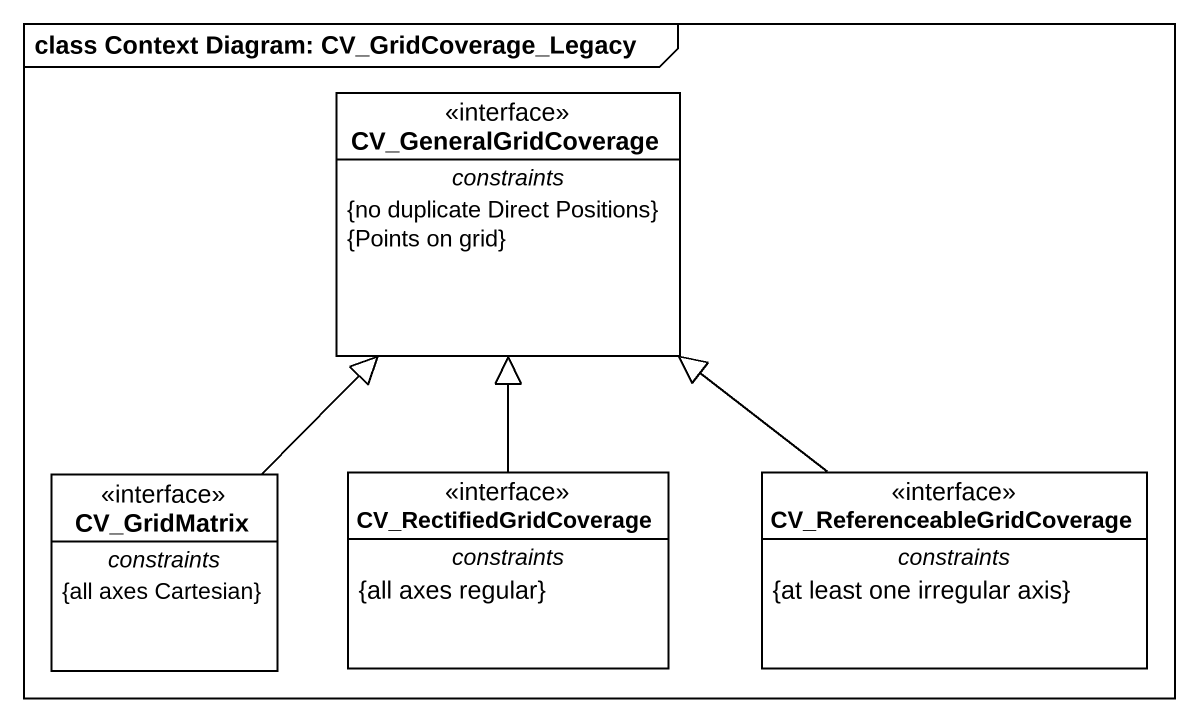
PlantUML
@startuml
mainframe class Context Diagram: CV_GridCoverage_Legacy
hide circle
hide empty members
class CV_GeneralGridCoverage <<interface>> {
  -- constraints --
  {no duplicate Direct Positions}
  {Points on grid}
}
class CV_GridMatrix <<interface>> {
  -- constraints --
  {all axes Cartesian}
}
class CV_RectifiedGridCoverage <<interface>> {
  -- constraints --
  {all axes regular}
}
class CV_ReferenceableGridCoverage <<interface>> {
  -- constraints --
  {at least one irregular axis}
}
CV_GridMatrix -up-|> CV_GeneralGridCoverage
CV_RectifiedGridCoverage -up-|> CV_GeneralGridCoverage
CV_ReferenceableGridCoverage -up-|> CV_GeneralGridCoverage
@enduml
